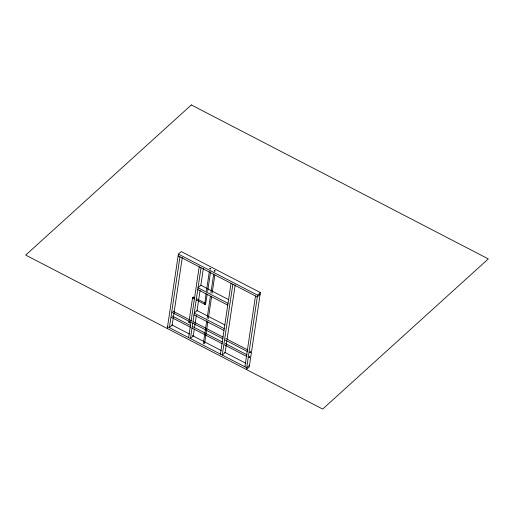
<?xml version="1.0" encoding="UTF-8"?>
<svg xmlns="http://www.w3.org/2000/svg" width="514" height="514" viewBox="0 0 514 514"><rect width="100%" height="100%" fill="white"/><g stroke="black" fill="none" stroke-linecap="round" stroke-linejoin="round"><path stroke-width="0.77" d="M189.884 322.259L189.801 322.921L188.889 322.567L192.609 297.51L193.515 297.31L193.662 297.966L192.878 297.953L193.489 297.086L194.915 297.818M205.304 303.292L204.797 304.179L206.043 293.578M196.438 300.015L204.855 304.378L205.549 304.172L207.161 294.554M167.281 328.497L178.397 254.102L181.217 251.545L260.386 292.588L249.264 366.983L246.444 369.54L257.565 295.145L260.386 292.588M179.958 256.833L169.376 327.656L172.19 325.099L182.303 257.424M188.619 337.634L199.201 266.811M201.025 267.762L190.443 338.578L193.258 336.027L194.318 328.941M194.555 327.367L196.316 315.564M197.023 310.841L200.081 290.384M200.788 285.662L203.371 268.353M206.397 291.232L209.314 271.713M207.63 291.425L210.547 271.906M203.313 343.686L206.744 320.736M207.097 318.365L210.412 296.199M210.881 293.038L213.721 274.039M204.546 343.879L207.855 321.719M208.331 318.558L211.646 296.392M212.115 293.231L214.839 275.022M220.448 354.133L231.03 283.317M232.855 284.261L222.273 355.078L225.087 352.527L226.854 340.724M227.085 339.15L235.2 284.852M244.889 366.81L255.477 295.987M192.609 297.51L192.911 298.178L194.331 298.923M188.882 322.445L189.435 322.13M204.527 303.729L204.9 303.433M205.362 303.883L205.388 303.266M205.24 304.102L204.855 304.378M260.116 294.381L257.296 296.931L178.133 255.888M249.534 365.197L246.714 367.754L167.545 326.711M192.949 298.204L193.508 297.092M205.33 303.453L205.767 303.883M178.397 254.102L257.565 295.145M228.762 299.701L200.852 285.231L198.031 287.782L228.036 303.344M197.768 289.575L227.773 305.13M197.016 298.91L204.733 302.913M224.978 325.015L197.068 310.546L194.247 313.097L224.252 328.652M193.984 314.889L223.988 330.444M172.884 311.118L191.259 320.646M193.386 321.745L223.07 337.139M225.897 338.604L247.812 349.963M172.145 312.518L191.227 322.413M192.641 323.145L223.037 338.906M225.158 340.005L247.774 351.73M172.158 315.981L190.533 325.51M192.654 326.608L222.344 341.996M225.171 343.461L247.086 354.821M171.419 317.382L190.501 327.277M191.915 328.009L222.311 343.763M224.432 344.862L247.048 356.587M171.779 324.887L189.454 334.049M192.281 335.514L221.258 350.542M224.791 352.373L246 363.366M249.104 357.436C250.254 357.975 249.92 354.782 249.104 357.436M249.83 352.572C250.993 353.112 250.614 349.931 249.83 352.572M209.783 268.584C210.791 270.184 211.472 267.473 209.789 268.546M214.197 270.878C215.398 272.484 215.649 269.664 214.197 270.878M191.324 104.94L25.7 255.098L322.676 409.06L488.3 258.902L191.324 104.94"/></g></svg>
